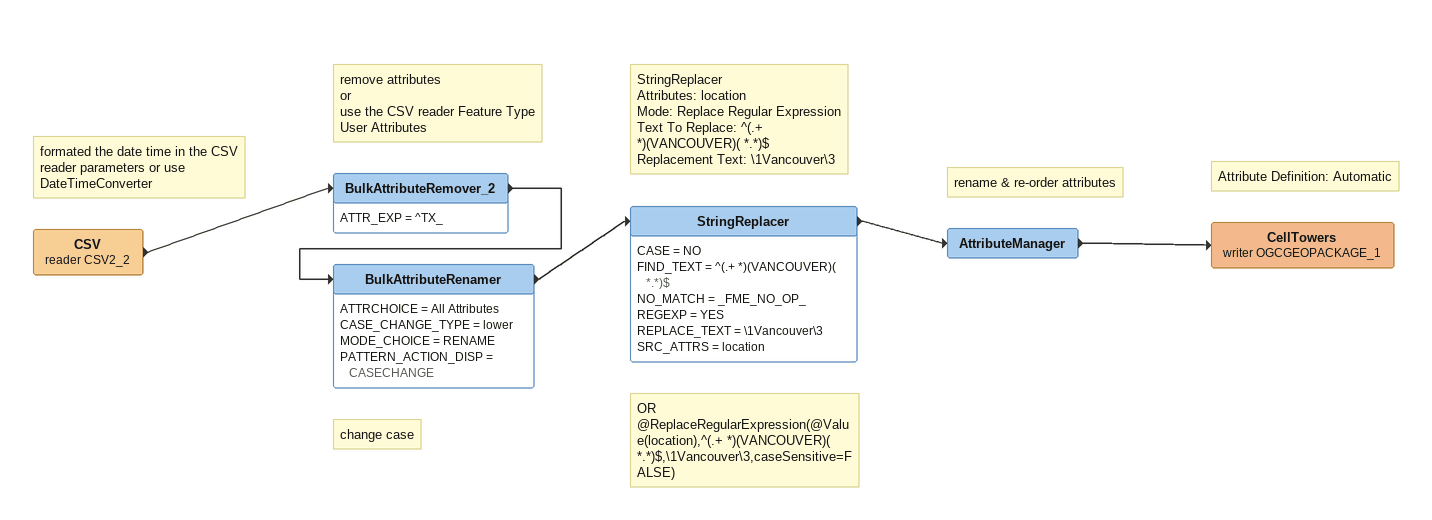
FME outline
Note: formated the date time in the CSV reader parameters or use DateTimeConverter
CSV (reader CSV2_2)
    -> BulkAttributeRemover_2
Note: remove attributes / or / use the CSV reader Feature Type User Attributes
BulkAttributeRemover_2
    ATTR_EXP = ^TX_
    -> BulkAttributeRenamer
Note: change case
BulkAttributeRenamer
    ATTRCHOICE = All Attributes
    CASE_CHANGE_TYPE = lower
    MODE_CHOICE = RENAME
    PATTERN_ACTION_DISP = CASECHANGE
    -> StringReplacer
Note: StringReplacer / Attributes: location / Mode: Replace Regular Expression / Text To Replace: ^(.+ *)(VANCOUVER)( *.*)$ / Replacement Text: \1Vancouver\3
Note: OR @ReplaceRegularExpression(@Value(location),^(.+ *)(VANCOUVER)( *.*)$,\1Vancouver\3,caseSensitive=FALSE)
StringReplacer
    CASE = NO
    FIND_TEXT = ^(.+ *)(VANCOUVER)( *.*)$
    NO_MATCH = _FME_NO_OP_
    REGEXP = YES
    REPLACE_TEXT = \1Vancouver\3
    SRC_ATTRS = location
    -> AttributeManager
Note: rename & re-order attributes
AttributeManager
    -> CellTowers (writer OGCGEOPACKAGE_1)
Note: Attribute Definition: Automatic
CellTowers (writer OGCGEOPACKAGE_1)
